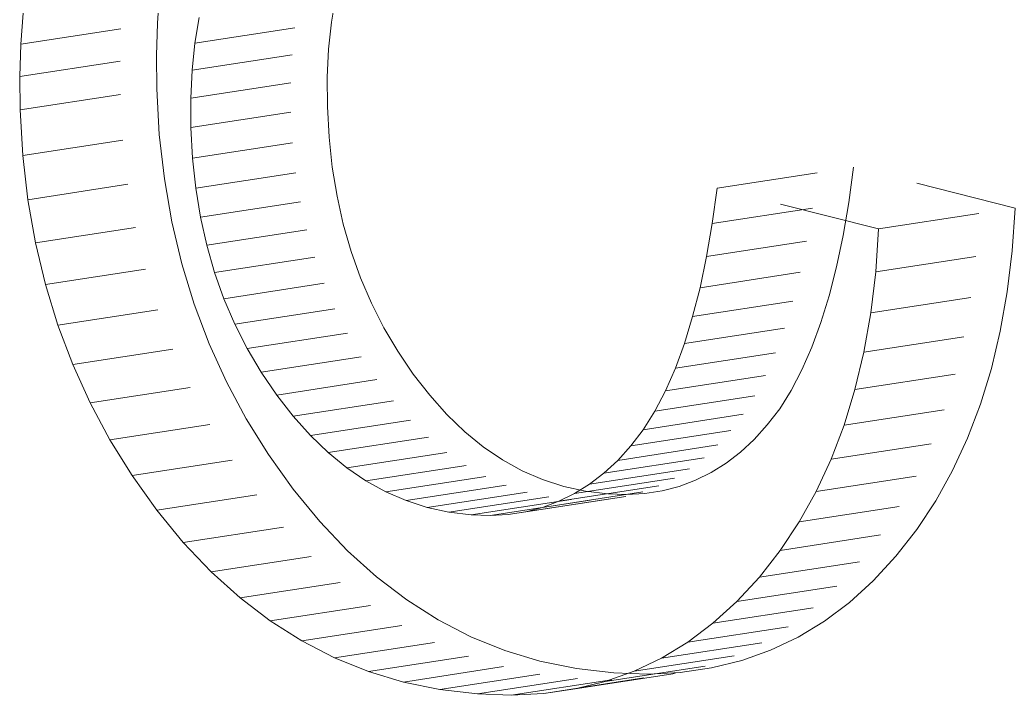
# Model space of a CAD drawing. Extents: x 23 to 417, y 3 to 294.
# Drawn here: x 331.626 to 332.609, y 133.814 to 134.481 of the extents above; entities that cross this region are included whole.
import ezdxf

# ---------------------------------------------------------------- set-up
doc = ezdxf.new("R2010")
doc.units = 0
doc.linetypes.add('DASHED', pattern=[15, 12, -3])
doc.layers.get('0').update_dxf_attribs({"lineweight": 13})

# ---------------------------------------------------------------- blocks, each defined once
blk = doc.blocks.new('BLOCK3535')
at = {"color": 7, "linetype": 'DASHED', "lineweight": 13, "ltscale": 0.001535}
for p, q in [((-41.002, 4.3556), (-41.0066, 4.2944)), ((-41.2716, 4.3142), (-41.2761, 4.2529))]:
    blk.add_line(p, q, dxfattribs=at)
at = {"color": 7, "linetype": 'DASHED', "lineweight": 13, "ltscale": 0.001288}
for p, q in [((-40.663, 4.2962), (-40.6545, 4.347)), ((-40.9326, 4.2548), (-40.9241, 4.3056))]:
    blk.add_line(p, q, dxfattribs=at)
at = {"color": 7, "linetype": 'DASHED', "lineweight": 13, "ltscale": 0.006819}
for p, q in [((-41.2761, 4.2529), (-41.0066, 4.2944)), ((-40.9326, 4.2548), (-40.663, 4.2962)), ((-41.278, 4.1893), (-41.0085, 4.2307)), ((-40.9381, 4.2016), (-40.6685, 4.2431)), ((-40.9407, 4.1463), (-40.6712, 4.1877)), ((-41.2773, 4.1232), (-41.0078, 4.1646)), ((-40.9405, 4.0886), (-40.6709, 4.13)), ((-41.2722, 4.0333), (-41.0027, 4.0747)), ((-40.9371, 4.0278), (-40.6675, 4.0693)), ((-40.9307, 3.9688), (-40.6612, 4.0103)), ((-39.9011, 3.9686), (-39.6315, 4.01)), ((-41.2623, 3.9459), (-40.9927, 3.9873)), ((-40.9214, 3.9116), (-40.6518, 3.953)), ((-39.9107, 3.899), (-39.6412, 3.9404)), ((-39.5822, 3.8881), (-39.3126, 3.9295)), ((-41.2474, 3.8608), (-40.9779, 3.9023)), ((-40.909, 3.8561), (-40.6394, 3.8975)), ((-39.922, 3.8335), (-39.6524, 3.8749)), ((-40.8935, 3.8024), (-40.6239, 3.8438)), ((-39.588, 3.8035), (-39.3184, 3.845)), ((-41.2278, 3.7782), (-40.9582, 3.8196)), ((-39.9349, 3.7722), (-39.6653, 3.8136)), ((-40.8751, 3.7504), (-40.6055, 3.7919)), ((-39.9495, 3.715), (-39.6799, 3.7564)), ((-39.5977, 3.7225), (-39.3281, 3.7639)), ((-41.2032, 3.698), (-40.9336, 3.7394)), ((-40.8536, 3.7003), (-40.584, 3.7417)), ((-39.9657, 3.662), (-39.6961, 3.7035)), ((-40.829, 3.6518), (-40.5595, 3.6932)), ((-39.6113, 3.645), (-39.3418, 3.6864)), ((-41.1738, 3.6202), (-40.9042, 3.6616)), ((-40.8015, 3.6051), (-40.5319, 3.6466)), ((-39.9836, 3.6132), (-39.714, 3.6546)), ((-40.7709, 3.5602), (-40.5014, 3.6017)), ((-40.0031, 3.5686), (-39.7335, 3.61)), ((-39.629, 3.571), (-39.3594, 3.6124)), ((-41.1396, 3.5448), (-40.87, 3.5862)), ((-40.7382, 3.5183), (-40.4687, 3.5597)), ((-40.0243, 3.5281), (-39.7547, 3.5695)), ((-39.6505, 3.5005), (-39.3809, 3.5419)), ((-40.7042, 3.4803), (-40.4347, 3.5217)), ((-40.0471, 3.4918), (-39.7775, 3.5332)), ((-41.1005, 3.4718), (-40.8309, 3.5132)), ((-40.0716, 3.4597), (-39.802, 3.5011)), ((-40.669, 3.4465), (-40.3994, 3.4879)), ((-40.0975, 3.4313), (-39.8279, 3.4727)), ((-39.6761, 3.4335), (-39.4065, 3.4749)), ((-41.0566, 3.4012), (-40.787, 3.4426)), ((-40.6325, 3.4167), (-40.3629, 3.4581)), ((-40.1247, 3.4061), (-39.8551, 3.4475)), ((-40.5947, 3.391), (-40.3251, 3.4324)), ((-40.1531, 3.3843), (-39.8835, 3.4257)), ((-40.5556, 3.3693), (-40.2861, 3.4107)), ((-40.1828, 3.3657), (-39.9132, 3.4072)), ((-39.7056, 3.37), (-39.436, 3.4114)), ((-40.5153, 3.3518), (-40.2457, 3.3932)), ((-40.2137, 3.3505), (-39.9441, 3.3919)), ((-41.0078, 3.333), (-40.7382, 3.3744)), ((-40.4737, 3.3383), (-40.2041, 3.3797)), ((-40.4309, 3.3288), (-40.1613, 3.3702)), ((-40.3867, 3.3234), (-40.1172, 3.3649)), ((-40.3496, 3.3223), (-40.0801, 3.3637)), ((-40.3138, 3.3244), (-40.0442, 3.3658)), ((-40.2792, 3.3298), (-40.0096, 3.3712)), ((-40.2458, 3.3385), (-39.9762, 3.3799)), ((-39.739, 3.31), (-39.4694, 3.3514)), ((-40.9553, 3.2691), (-40.6857, 3.3105)), ((-39.7764, 3.2536), (-39.5068, 3.295)), ((-40.9005, 3.2113), (-40.6309, 3.2527)), ((-39.8177, 3.2006), (-39.5481, 3.242)), ((-40.8432, 3.1597), (-40.5736, 3.2011)), ((-39.8623, 3.1523), (-39.5927, 3.1937)), ((-40.7835, 3.1142), (-40.5139, 3.1556)), ((-39.9093, 3.1095), (-39.6397, 3.1509)), ((-40.7214, 3.0748), (-40.4518, 3.1162)), ((-39.9588, 3.0724), (-39.6892, 3.1138)), ((-40.6569, 3.0416), (-40.3873, 3.083)), ((-40.0108, 3.0409), (-39.7412, 3.0823)), ((-40.5899, 3.0145), (-40.3203, 3.0559)), ((-40.0652, 3.015), (-39.7957, 3.0564)), ((-40.5205, 2.9935), (-40.251, 3.035)), ((-40.1222, 2.9948), (-39.8526, 3.0362)), ((-40.4487, 2.9787), (-40.1791, 3.0201)), ((-40.3745, 2.97), (-40.1049, 3.0115)), ((-40.3077, 2.9678), (-40.0381, 3.0092)), ((-40.2434, 2.9712), (-39.9738, 3.0126)), ((-40.1815, 2.9801), (-39.912, 3.0216))]:
    blk.add_line(p, q, dxfattribs=at)
at = {"color": 7, "linetype": 'DASHED', "lineweight": 13, "ltscale": 0.001593}
for p, q in [((-41.0066, 4.2944), (-41.0085, 4.2307)), ((-41.2761, 4.2529), (-41.278, 4.1893))]:
    blk.add_line(p, q, dxfattribs=at)
at = {"color": 7, "linetype": 'DASHED', "lineweight": 13, "ltscale": 0.001335}
for p, q in [((-40.6685, 4.2431), (-40.663, 4.2962)), ((-40.9381, 4.2016), (-40.9326, 4.2548))]:
    blk.add_line(p, q, dxfattribs=at)
at = {"color": 7, "linetype": 'DASHED', "lineweight": 13, "ltscale": 0.001653}
for p, q in [((-41.0085, 4.2307), (-41.0078, 4.1646)), ((-41.278, 4.1893), (-41.2773, 4.1232))]:
    blk.add_line(p, q, dxfattribs=at)
at = {"color": 7, "linetype": 'DASHED', "lineweight": 13, "ltscale": 0.001386}
for p, q in [((-40.6712, 4.1877), (-40.6685, 4.2431)), ((-40.9407, 4.1463), (-40.9381, 4.2016))]:
    blk.add_line(p, q, dxfattribs=at)
at = {"color": 7, "linetype": 'DASHED', "lineweight": 13, "ltscale": 0.001442}
for p, q in [((-40.6709, 4.13), (-40.6712, 4.1877)), ((-40.9405, 4.0886), (-40.9407, 4.1463))]:
    blk.add_line(p, q, dxfattribs=at)
at = {"color": 7, "linetype": 'DASHED', "lineweight": 13, "ltscale": 0.00225}
for p, q in [((-41.0078, 4.1646), (-41.0027, 4.0747)), ((-41.2773, 4.1232), (-41.2722, 4.0333))]:
    blk.add_line(p, q, dxfattribs=at)
at = {"color": 7, "linetype": 'DASHED', "lineweight": 13, "ltscale": 0.001521}
for p, q in [((-40.6675, 4.0693), (-40.6709, 4.13)), ((-40.9371, 4.0278), (-40.9405, 4.0886))]:
    blk.add_line(p, q, dxfattribs=at)
at = {"color": 7, "linetype": 'DASHED', "lineweight": 13, "ltscale": 0.0022}
for p, q in [((-41.0027, 4.0747), (-40.9927, 3.9873)), ((-41.2722, 4.0333), (-41.2623, 3.9459))]:
    blk.add_line(p, q, dxfattribs=at)
at = {"color": 7, "linetype": 'DASHED', "lineweight": 13, "ltscale": 0.001484}
for p, q in [((-40.6612, 4.0103), (-40.6675, 4.0693)), ((-40.9307, 3.9688), (-40.9371, 4.0278))]:
    blk.add_line(p, q, dxfattribs=at)
at = {"color": 7, "linetype": 'DASHED', "lineweight": 13, "ltscale": 0.00145}
for p, q in [((-40.6518, 3.953), (-40.6612, 4.0103)), ((-40.9214, 3.9116), (-40.9307, 3.9688))]:
    blk.add_line(p, q, dxfattribs=at)
at = {"color": 7, "linetype": 'DASHED', "lineweight": 13, "ltscale": 0.001758}
for p, q in [((-39.6315, 4.01), (-39.6412, 3.9404)), ((-39.9011, 3.9686), (-39.9107, 3.899))]:
    blk.add_line(p, q, dxfattribs=at)
at = {"color": 7, "linetype": 'DASHED', "lineweight": 13, "ltscale": 0.008223}
for p, q in [((-39.3126, 3.9295), (-39.6315, 4.01)), ((-39.5822, 3.8881), (-39.9011, 3.9686))]:
    blk.add_line(p, q, dxfattribs=at)
at = {"color": 7, "linetype": 'DASHED', "lineweight": 13, "ltscale": 0.002158}
for p, q in [((-40.9927, 3.9873), (-40.9779, 3.9023)), ((-41.2623, 3.9459), (-41.2474, 3.8608))]:
    blk.add_line(p, q, dxfattribs=at)
at = {"color": 7, "linetype": 'DASHED', "lineweight": 13, "ltscale": 0.001421}
for p, q in [((-40.6394, 3.8975), (-40.6518, 3.953)), ((-40.909, 3.8561), (-40.9214, 3.9116))]:
    blk.add_line(p, q, dxfattribs=at)
at = {"color": 7, "linetype": 'DASHED', "lineweight": 13, "ltscale": 0.001661}
for p, q in [((-39.6412, 3.9404), (-39.6524, 3.8749)), ((-39.9107, 3.899), (-39.922, 3.8335))]:
    blk.add_line(p, q, dxfattribs=at)
at = {"color": 7, "linetype": 'DASHED', "lineweight": 13, "ltscale": 0.002119}
for p, q in [((-39.3184, 3.845), (-39.3126, 3.9295)), ((-39.588, 3.8035), (-39.5822, 3.8881))]:
    blk.add_line(p, q, dxfattribs=at)
at = {"color": 7, "linetype": 'DASHED', "lineweight": 13, "ltscale": 0.002123}
for p, q in [((-40.9779, 3.9023), (-40.9582, 3.8196)), ((-41.2474, 3.8608), (-41.2278, 3.7782))]:
    blk.add_line(p, q, dxfattribs=at)
at = {"color": 7, "linetype": 'DASHED', "lineweight": 13, "ltscale": 0.001397}
for p, q in [((-40.6239, 3.8438), (-40.6394, 3.8975)), ((-40.8935, 3.8024), (-40.909, 3.8561))]:
    blk.add_line(p, q, dxfattribs=at)
at = {"color": 7, "linetype": 'DASHED', "lineweight": 13, "ltscale": 0.001567}
for p, q in [((-39.6524, 3.8749), (-39.6653, 3.8136)), ((-39.922, 3.8335), (-39.9349, 3.7722))]:
    blk.add_line(p, q, dxfattribs=at)
at = {"color": 7, "linetype": 'DASHED', "lineweight": 13, "ltscale": 0.001379}
for p, q in [((-40.6055, 3.7919), (-40.6239, 3.8438)), ((-40.8751, 3.7504), (-40.8935, 3.8024))]:
    blk.add_line(p, q, dxfattribs=at)
at = {"color": 7, "linetype": 'DASHED', "lineweight": 13, "ltscale": 0.00204}
for p, q in [((-39.3281, 3.7639), (-39.3184, 3.845)), ((-39.5977, 3.7225), (-39.588, 3.8035))]:
    blk.add_line(p, q, dxfattribs=at)
at = {"color": 7, "linetype": 'DASHED', "lineweight": 13, "ltscale": 0.002097}
for p, q in [((-40.9582, 3.8196), (-40.9336, 3.7394)), ((-41.2278, 3.7782), (-41.2032, 3.698))]:
    blk.add_line(p, q, dxfattribs=at)
at = {"color": 7, "linetype": 'DASHED', "lineweight": 13, "ltscale": 0.001474}
for p, q in [((-39.6653, 3.8136), (-39.6799, 3.7564)), ((-39.9349, 3.7722), (-39.9495, 3.715))]:
    blk.add_line(p, q, dxfattribs=at)
at = {"color": 7, "linetype": 'DASHED', "lineweight": 13, "ltscale": 0.001365}
for p, q in [((-40.584, 3.7417), (-40.6055, 3.7919)), ((-40.8536, 3.7003), (-40.8751, 3.7504))]:
    blk.add_line(p, q, dxfattribs=at)
at = {"color": 7, "linetype": 'DASHED', "lineweight": 13, "ltscale": 0.001385}
for p, q in [((-39.6799, 3.7564), (-39.6961, 3.7035)), ((-39.9495, 3.715), (-39.9657, 3.662))]:
    blk.add_line(p, q, dxfattribs=at)
at = {"color": 7, "linetype": 'DASHED', "lineweight": 13, "ltscale": 0.001968}
for p, q in [((-39.3418, 3.6864), (-39.3281, 3.7639)), ((-39.6113, 3.645), (-39.5977, 3.7225))]:
    blk.add_line(p, q, dxfattribs=at)
at = {"color": 7, "linetype": 'DASHED', "lineweight": 13, "ltscale": 0.002079}
for p, q in [((-40.9336, 3.7394), (-40.9042, 3.6616)), ((-41.2032, 3.698), (-41.1738, 3.6202)), ((-40.8309, 3.5132), (-40.787, 3.4426)), ((-41.1005, 3.4718), (-41.0566, 3.4012))]:
    blk.add_line(p, q, dxfattribs=at)
at = {"color": 7, "linetype": 'DASHED', "lineweight": 13, "ltscale": 0.001357}
for p, q in [((-40.5595, 3.6932), (-40.584, 3.7417)), ((-40.829, 3.6518), (-40.8536, 3.7003))]:
    blk.add_line(p, q, dxfattribs=at)
at = {"color": 7, "linetype": 'DASHED', "lineweight": 13, "ltscale": 0.0013}
for p, q in [((-39.6961, 3.7035), (-39.714, 3.6546)), ((-39.9657, 3.662), (-39.9836, 3.6132))]:
    blk.add_line(p, q, dxfattribs=at)
at = {"color": 7, "linetype": 'DASHED', "lineweight": 13, "ltscale": 0.001355}
for p, q in [((-40.5319, 3.6466), (-40.5595, 3.6932)), ((-40.8015, 3.6051), (-40.829, 3.6518))]:
    blk.add_line(p, q, dxfattribs=at)
at = {"color": 7, "linetype": 'DASHED', "lineweight": 13, "ltscale": 0.001902}
for p, q in [((-39.3594, 3.6124), (-39.3418, 3.6864)), ((-39.629, 3.571), (-39.6113, 3.645))]:
    blk.add_line(p, q, dxfattribs=at)
at = {"color": 7, "linetype": 'DASHED', "lineweight": 13, "ltscale": 0.00207}
for p, q in [((-40.9042, 3.6616), (-40.87, 3.5862)), ((-41.1738, 3.6202), (-41.1396, 3.5448)), ((-40.87, 3.5862), (-40.8309, 3.5132)), ((-41.1396, 3.5448), (-41.1005, 3.4718))]:
    blk.add_line(p, q, dxfattribs=at)
at = {"color": 7, "linetype": 'DASHED', "lineweight": 13, "ltscale": 0.001358}
for p, q in [((-40.5014, 3.6017), (-40.5319, 3.6466)), ((-40.7709, 3.5602), (-40.8015, 3.6051))]:
    blk.add_line(p, q, dxfattribs=at)
at = {"color": 7, "linetype": 'DASHED', "lineweight": 13, "ltscale": 0.001218}
for p, q in [((-39.714, 3.6546), (-39.7335, 3.61)), ((-39.9836, 3.6132), (-40.0031, 3.5686))]:
    blk.add_line(p, q, dxfattribs=at)
at = {"color": 7, "linetype": 'DASHED', "lineweight": 13, "ltscale": 0.001331}
for p, q in [((-40.4687, 3.5597), (-40.5014, 3.6017)), ((-40.7382, 3.5183), (-40.7709, 3.5602))]:
    blk.add_line(p, q, dxfattribs=at)
at = {"color": 7, "linetype": 'DASHED', "lineweight": 13, "ltscale": 0.001142}
for p, q in [((-39.7335, 3.61), (-39.7547, 3.5695)), ((-40.0031, 3.5686), (-40.0243, 3.5281))]:
    blk.add_line(p, q, dxfattribs=at)
at = {"color": 7, "linetype": 'DASHED', "lineweight": 13, "ltscale": 0.001843}
for p, q in [((-39.3809, 3.5419), (-39.3594, 3.6124)), ((-39.6505, 3.5005), (-39.629, 3.571))]:
    blk.add_line(p, q, dxfattribs=at)
at = {"color": 7, "linetype": 'DASHED', "lineweight": 13, "ltscale": 0.001273}
for p, q in [((-40.4347, 3.5217), (-40.4687, 3.5597)), ((-40.7042, 3.4803), (-40.7382, 3.5183))]:
    blk.add_line(p, q, dxfattribs=at)
at = {"color": 7, "linetype": 'DASHED', "lineweight": 13, "ltscale": 0.001072}
for p, q in [((-39.7547, 3.5695), (-39.7775, 3.5332)), ((-40.0243, 3.5281), (-40.0471, 3.4918))]:
    blk.add_line(p, q, dxfattribs=at)
at = {"color": 7, "linetype": 'DASHED', "lineweight": 13, "ltscale": 0.001793}
for p, q in [((-39.4065, 3.4749), (-39.3809, 3.5419)), ((-39.6761, 3.4335), (-39.6505, 3.5005))]:
    blk.add_line(p, q, dxfattribs=at)
at = {"color": 7, "linetype": 'DASHED', "lineweight": 13, "ltscale": 0.001222}
for p, q in [((-40.3994, 3.4879), (-40.4347, 3.5217)), ((-40.669, 3.4465), (-40.7042, 3.4803))]:
    blk.add_line(p, q, dxfattribs=at)
at = {"color": 7, "linetype": 'DASHED', "lineweight": 13, "ltscale": 0.00101}
for p, q in [((-39.7775, 3.5332), (-39.802, 3.5011)), ((-40.0471, 3.4918), (-40.0716, 3.4597))]:
    blk.add_line(p, q, dxfattribs=at)
at = {"color": 7, "linetype": 'DASHED', "lineweight": 13, "ltscale": 0.000961429}
for p, q in [((-39.802, 3.5011), (-39.8279, 3.4727)), ((-40.0716, 3.4597), (-40.0975, 3.4313))]:
    blk.add_line(p, q, dxfattribs=at)
at = {"color": 7, "linetype": 'DASHED', "lineweight": 13, "ltscale": 0.001178}
for p, q in [((-40.3629, 3.4581), (-40.3994, 3.4879)), ((-40.6325, 3.4167), (-40.669, 3.4465))]:
    blk.add_line(p, q, dxfattribs=at)
at = {"color": 7, "linetype": 'DASHED', "lineweight": 13, "ltscale": 0.000925363}
for p, q in [((-39.8279, 3.4727), (-39.8551, 3.4475)), ((-40.0975, 3.4313), (-40.1247, 3.4061))]:
    blk.add_line(p, q, dxfattribs=at)
at = {"color": 7, "linetype": 'DASHED', "lineweight": 13, "ltscale": 0.00175}
for p, q in [((-39.436, 3.4114), (-39.4065, 3.4749)), ((-39.7056, 3.37), (-39.6761, 3.4335))]:
    blk.add_line(p, q, dxfattribs=at)
at = {"color": 7, "linetype": 'DASHED', "lineweight": 13, "ltscale": 0.002096}
for p, q in [((-40.787, 3.4426), (-40.7382, 3.3744)), ((-41.0566, 3.4012), (-41.0078, 3.333))]:
    blk.add_line(p, q, dxfattribs=at)
at = {"color": 7, "linetype": 'DASHED', "lineweight": 13, "ltscale": 0.001143}
for p, q in [((-40.3251, 3.4324), (-40.3629, 3.4581)), ((-40.5947, 3.391), (-40.6325, 3.4167))]:
    blk.add_line(p, q, dxfattribs=at)
at = {"color": 7, "linetype": 'DASHED', "lineweight": 13, "ltscale": 0.000895932}
for p, q in [((-39.8551, 3.4475), (-39.8835, 3.4257)), ((-40.1247, 3.4061), (-40.1531, 3.3843))]:
    blk.add_line(p, q, dxfattribs=at)
at = {"color": 7, "linetype": 'DASHED', "lineweight": 13, "ltscale": 0.001116}
for p, q in [((-40.2861, 3.4107), (-40.3251, 3.4324)), ((-40.5556, 3.3693), (-40.5947, 3.391))]:
    blk.add_line(p, q, dxfattribs=at)
at = {"color": 7, "linetype": 'DASHED', "lineweight": 13, "ltscale": 0.000874167}
for p, q in [((-39.8835, 3.4257), (-39.9132, 3.4072)), ((-40.1531, 3.3843), (-40.1828, 3.3657))]:
    blk.add_line(p, q, dxfattribs=at)
at = {"color": 7, "linetype": 'DASHED', "lineweight": 13, "ltscale": 0.0011}
for p, q in [((-40.2457, 3.3932), (-40.2861, 3.4107)), ((-40.5153, 3.3518), (-40.5556, 3.3693))]:
    blk.add_line(p, q, dxfattribs=at)
at = {"color": 7, "linetype": 'DASHED', "lineweight": 13, "ltscale": 0.000861778}
for p, q in [((-39.9132, 3.4072), (-39.9441, 3.3919)), ((-40.1828, 3.3657), (-40.2137, 3.3505))]:
    blk.add_line(p, q, dxfattribs=at)
at = {"color": 7, "linetype": 'DASHED', "lineweight": 13, "ltscale": 0.001716}
for p, q in [((-39.4694, 3.3514), (-39.436, 3.4114)), ((-39.739, 3.31), (-39.7056, 3.37))]:
    blk.add_line(p, q, dxfattribs=at)
at = {"color": 7, "linetype": 'DASHED', "lineweight": 13, "ltscale": 0.001093}
for p, q in [((-40.2041, 3.3797), (-40.2457, 3.3932)), ((-40.4737, 3.3383), (-40.5153, 3.3518))]:
    blk.add_line(p, q, dxfattribs=at)
at = {"color": 7, "linetype": 'DASHED', "lineweight": 13, "ltscale": 0.000857123}
for p, q in [((-39.9441, 3.3919), (-39.9762, 3.3799)), ((-40.2137, 3.3505), (-40.2458, 3.3385))]:
    blk.add_line(p, q, dxfattribs=at)
at = {"color": 7, "linetype": 'DASHED', "lineweight": 13, "ltscale": 0.002067}
for p, q in [((-40.7382, 3.3744), (-40.6857, 3.3105)), ((-41.0078, 3.333), (-40.9553, 3.2691))]:
    blk.add_line(p, q, dxfattribs=at)
at = {"color": 7, "linetype": 'DASHED', "lineweight": 13, "ltscale": 0.001097}
for p, q in [((-40.1613, 3.3702), (-40.2041, 3.3797)), ((-40.4309, 3.3288), (-40.4737, 3.3383))]:
    blk.add_line(p, q, dxfattribs=at)
at = {"color": 7, "linetype": 'DASHED', "lineweight": 13, "ltscale": 0.001111}
for p, q in [((-40.1172, 3.3649), (-40.1613, 3.3702)), ((-40.3867, 3.3234), (-40.4309, 3.3288))]:
    blk.add_line(p, q, dxfattribs=at)
at = {"color": 7, "linetype": 'DASHED', "lineweight": 13, "ltscale": 0.00092799}
for p, q in [((-40.0801, 3.3637), (-40.1172, 3.3649)), ((-40.3496, 3.3223), (-40.3867, 3.3234))]:
    blk.add_line(p, q, dxfattribs=at)
at = {"color": 7, "linetype": 'DASHED', "lineweight": 13, "ltscale": 0.000898005}
for p, q in [((-40.0442, 3.3658), (-40.0801, 3.3637)), ((-40.3138, 3.3244), (-40.3496, 3.3223))]:
    blk.add_line(p, q, dxfattribs=at)
at = {"color": 7, "linetype": 'DASHED', "lineweight": 13, "ltscale": 0.000875843}
for p, q in [((-40.0096, 3.3712), (-40.0442, 3.3658)), ((-40.2792, 3.3298), (-40.3138, 3.3244))]:
    blk.add_line(p, q, dxfattribs=at)
at = {"color": 7, "linetype": 'DASHED', "lineweight": 13, "ltscale": 0.000862067}
for p, q in [((-39.9762, 3.3799), (-40.0096, 3.3712)), ((-40.2458, 3.3385), (-40.2792, 3.3298))]:
    blk.add_line(p, q, dxfattribs=at)
at = {"color": 7, "linetype": 'DASHED', "lineweight": 13, "ltscale": 0.001693}
for p, q in [((-39.5068, 3.295), (-39.4694, 3.3514)), ((-39.7764, 3.2536), (-39.739, 3.31))]:
    blk.add_line(p, q, dxfattribs=at)
at = {"color": 7, "linetype": 'DASHED', "lineweight": 13, "ltscale": 0.001992}
for p, q in [((-40.6857, 3.3105), (-40.6309, 3.2527)), ((-40.9553, 3.2691), (-40.9005, 3.2113))]:
    blk.add_line(p, q, dxfattribs=at)
at = {"color": 7, "linetype": 'DASHED', "lineweight": 13, "ltscale": 0.001679}
for p, q in [((-39.5481, 3.242), (-39.5068, 3.295)), ((-39.8177, 3.2006), (-39.7764, 3.2536))]:
    blk.add_line(p, q, dxfattribs=at)
at = {"color": 7, "linetype": 'DASHED', "lineweight": 13, "ltscale": 0.001928}
for p, q in [((-40.6309, 3.2527), (-40.5736, 3.2011)), ((-40.9005, 3.2113), (-40.8432, 3.1597))]:
    blk.add_line(p, q, dxfattribs=at)
at = {"color": 7, "linetype": 'DASHED', "lineweight": 13, "ltscale": 0.001644}
for p, q in [((-39.5927, 3.1937), (-39.5481, 3.242)), ((-39.8623, 3.1523), (-39.8177, 3.2006))]:
    blk.add_line(p, q, dxfattribs=at)
at = {"color": 7, "linetype": 'DASHED', "lineweight": 13, "ltscale": 0.001876}
for p, q in [((-40.5736, 3.2011), (-40.5139, 3.1556)), ((-40.8432, 3.1597), (-40.7835, 3.1142))]:
    blk.add_line(p, q, dxfattribs=at)
at = {"color": 7, "linetype": 'DASHED', "lineweight": 13, "ltscale": 0.001589}
for p, q in [((-39.6397, 3.1509), (-39.5927, 3.1937)), ((-39.9093, 3.1095), (-39.8623, 3.1523))]:
    blk.add_line(p, q, dxfattribs=at)
at = {"color": 7, "linetype": 'DASHED', "lineweight": 13, "ltscale": 0.001839}
for p, q in [((-40.5139, 3.1556), (-40.4518, 3.1162)), ((-40.7835, 3.1142), (-40.7214, 3.0748))]:
    blk.add_line(p, q, dxfattribs=at)
at = {"color": 7, "linetype": 'DASHED', "lineweight": 13, "ltscale": 0.001547}
for p, q in [((-39.6892, 3.1138), (-39.6397, 3.1509)), ((-39.9588, 3.0724), (-39.9093, 3.1095))]:
    blk.add_line(p, q, dxfattribs=at)
at = {"color": 7, "linetype": 'DASHED', "lineweight": 13, "ltscale": 0.001815}
for p, q in [((-40.4518, 3.1162), (-40.3873, 3.083)), ((-40.7214, 3.0748), (-40.6569, 3.0416))]:
    blk.add_line(p, q, dxfattribs=at)
at = {"color": 7, "linetype": 'DASHED', "lineweight": 13, "ltscale": 0.001519}
for p, q in [((-39.7412, 3.0823), (-39.6892, 3.1138)), ((-40.0108, 3.0409), (-39.9588, 3.0724))]:
    blk.add_line(p, q, dxfattribs=at)
at = {"color": 7, "linetype": 'DASHED', "lineweight": 13, "ltscale": 0.001806}
for p, q in [((-40.3873, 3.083), (-40.3203, 3.0559)), ((-40.6569, 3.0416), (-40.5899, 3.0145))]:
    blk.add_line(p, q, dxfattribs=at)
at = {"color": 7, "linetype": 'DASHED', "lineweight": 13, "ltscale": 0.001507}
for p, q in [((-39.7957, 3.0564), (-39.7412, 3.0823)), ((-40.0652, 3.015), (-40.0108, 3.0409))]:
    blk.add_line(p, q, dxfattribs=at)
at = {"color": 7, "linetype": 'DASHED', "lineweight": 13, "ltscale": 0.001812}
for p, q in [((-40.3203, 3.0559), (-40.251, 3.035)), ((-40.5899, 3.0145), (-40.5205, 2.9935))]:
    blk.add_line(p, q, dxfattribs=at)
at = {"color": 7, "linetype": 'DASHED', "lineweight": 13, "ltscale": 0.00151}
for p, q in [((-39.8526, 3.0362), (-39.7957, 3.0564)), ((-40.1222, 2.9948), (-40.0652, 3.015))]:
    blk.add_line(p, q, dxfattribs=at)
at = {"color": 7, "linetype": 'DASHED', "lineweight": 13, "ltscale": 0.001833}
for p, q in [((-40.251, 3.035), (-40.1791, 3.0201)), ((-40.5205, 2.9935), (-40.4487, 2.9787))]:
    blk.add_line(p, q, dxfattribs=at)
at = {"color": 7, "linetype": 'DASHED', "lineweight": 13, "ltscale": 0.001529}
for p, q in [((-39.912, 3.0216), (-39.8526, 3.0362)), ((-40.1815, 2.9801), (-40.1222, 2.9948))]:
    blk.add_line(p, q, dxfattribs=at)
at = {"color": 7, "linetype": 'DASHED', "lineweight": 13, "ltscale": 0.001868}
for p, q in [((-40.1791, 3.0201), (-40.1049, 3.0115)), ((-40.4487, 2.9787), (-40.3745, 2.97))]:
    blk.add_line(p, q, dxfattribs=at)
at = {"color": 7, "linetype": 'DASHED', "lineweight": 13, "ltscale": 0.001671}
for p, q in [((-40.1049, 3.0115), (-40.0381, 3.0092)), ((-40.3745, 2.97), (-40.3077, 2.9678))]:
    blk.add_line(p, q, dxfattribs=at)
at = {"color": 7, "linetype": 'DASHED', "lineweight": 13, "ltscale": 0.00161}
for p, q in [((-40.0381, 3.0092), (-39.9738, 3.0126)), ((-40.3077, 2.9678), (-40.2434, 2.9712))]:
    blk.add_line(p, q, dxfattribs=at)
at = {"color": 7, "linetype": 'DASHED', "lineweight": 13, "ltscale": 0.001562}
for p, q in [((-39.9738, 3.0126), (-39.912, 3.0216)), ((-40.2434, 2.9712), (-40.1815, 2.9801))]:
    blk.add_line(p, q, dxfattribs=at)

msp = doc.modelspace()

# ---------------------------------------------------------------- block references
at = {"lineweight": 0, "xscale": 0.5, "yscale": 0.5, "zscale": 0.5}
msp.add_blockref('BLOCK3535', (352.26516, 132.33025), dxfattribs=at)

doc.saveas('drawing.dxf')
